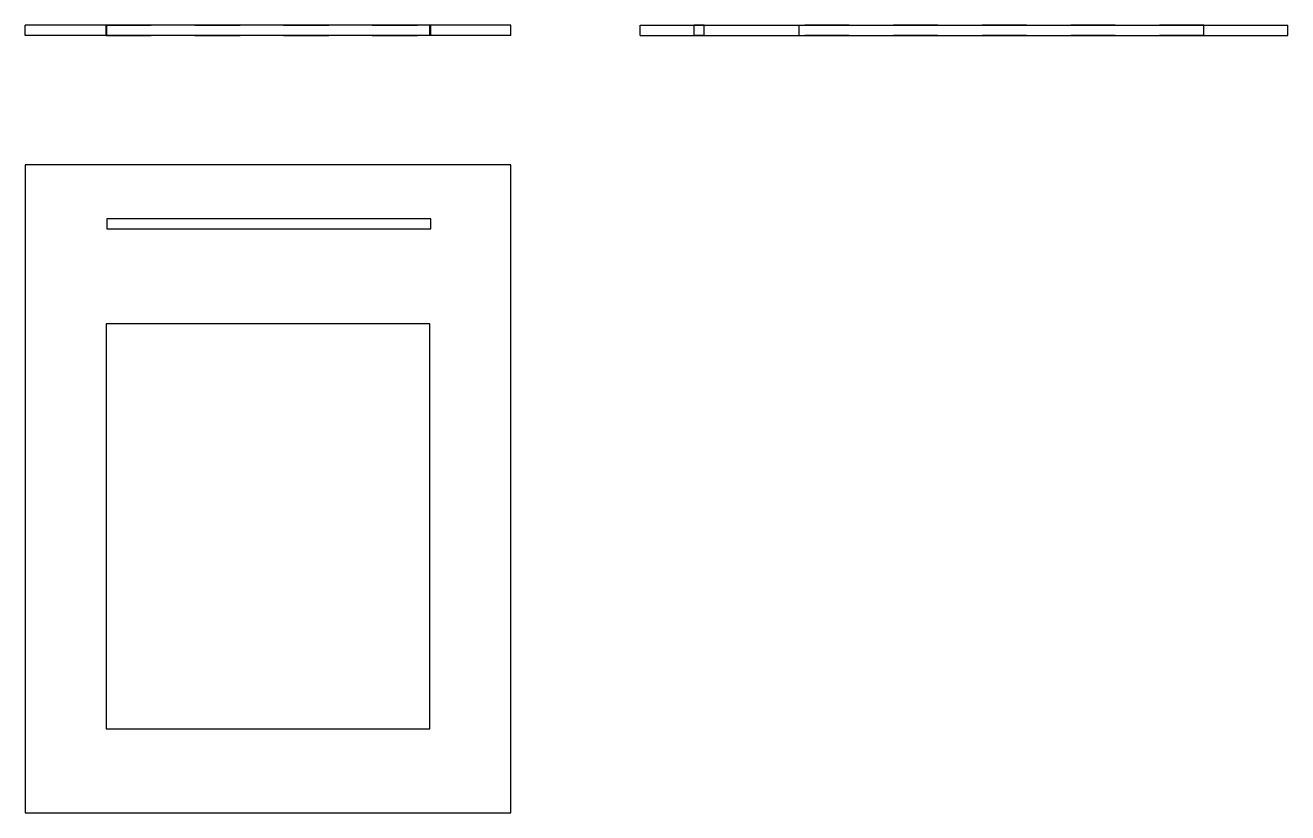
# Model space of a CAD drawing. Extents: x 0 to 2.85, y 0 to 1.77.
import ezdxf

# ---------------------------------------------------------------- set-up
doc = ezdxf.new("R2010")
doc.units = 0
doc.linetypes.add('HIDDEN', pattern=[0.072995, 0.048688, -0.024307])
for name, color, linetype in [('FRONT', 7, 'CONTINUOUS'), ('FRONT_HID', 7, 'HIDDEN'), ('LEFT', 7, 'CONTINUOUS'), ('LEFT_HID', 7, 'HIDDEN'), ('TOP', 7, 'CONTINUOUS')]:
    doc.layers.add(name, color=color, linetype=linetype)

msp = doc.modelspace()

# ---------------------------------------------------------------- linework, layer by layer
at = {"layer": 'FRONT'}
for p, q in [((1.094924, 1.77469), (0, 1.77469)), ((0, 1.751879), (0, 1.77469)), ((1.094924, 1.751879), (1.094924, 1.77469)), ((1.094924, 1.751879), (0, 1.751879))]:
    msp.add_line(p, q, dxfattribs=at)
at = {"layer": 'FRONT_HID', "linetype": 'HIDDEN'}
for p, q in [((0.182487, 1.751879), (0.182487, 1.77469)), ((0.182487, 1.77469), (0.912437, 1.77469)), ((0.912437, 1.77469), (0.182487, 1.77469)), ((0.182487, 1.751879), (0.182487, 1.77469)), ((0.184299, 1.751879), (0.184299, 1.77469)), ((0.184299, 1.77469), (0.914249, 1.77469)), ((0.914249, 1.77469), (0.184299, 1.77469)), ((0.184299, 1.751879), (0.184299, 1.77469)), ((0.912437, 1.751879), (0.912437, 1.77469)), ((0.912437, 1.751879), (0.912437, 1.77469)), ((0.914249, 1.751879), (0.914249, 1.77469)), ((0.914249, 1.751879), (0.914249, 1.77469)), ((0.182487, 1.751879), (0.912437, 1.751879)), ((0.912437, 1.751879), (0.182487, 1.751879)), ((0.184299, 1.751879), (0.914249, 1.751879)), ((0.914249, 1.751879), (0.184299, 1.751879))]:
    msp.add_line(p, q, dxfattribs=at)
at = {"layer": 'LEFT'}
for p, q in [((1.386904, 1.751879), (1.386904, 1.77469)), ((1.386904, 1.77469), (2.846803, 1.77469)), ((2.846803, 1.751879), (2.846803, 1.77469)), ((1.386904, 1.751879), (2.846803, 1.751879))]:
    msp.add_line(p, q, dxfattribs=at)
at = {"layer": 'LEFT_HID', "linetype": 'HIDDEN'}
for p, q in [((1.531175, 1.77469), (1.508364, 1.77469)), ((1.508364, 1.751879), (1.508364, 1.77469)), ((1.508364, 1.751879), (1.508364, 1.77469)), ((1.508364, 1.77469), (1.531175, 1.77469)), ((1.531175, 1.751879), (1.531175, 1.77469)), ((1.531175, 1.751879), (1.531175, 1.77469)), ((2.657663, 1.77469), (1.745226, 1.77469)), ((1.745226, 1.751879), (1.745226, 1.77469)), ((1.745226, 1.751879), (1.745226, 1.77469)), ((1.745226, 1.77469), (2.657663, 1.77469)), ((2.657663, 1.751879), (2.657663, 1.77469)), ((2.657663, 1.751879), (2.657663, 1.77469)), ((1.531175, 1.751879), (1.508364, 1.751879)), ((1.508364, 1.751879), (1.531175, 1.751879)), ((2.657663, 1.751879), (1.745226, 1.751879)), ((1.745226, 1.751879), (2.657663, 1.751879))]:
    msp.add_line(p, q, dxfattribs=at)
at = {"layer": 'TOP'}
for p, q in [((1.094924, 1.459899), (0, 1.459899)), ((0, 1.459899), (0, 0)), ((1.094924, 0), (1.094924, 1.459899)), ((0.914249, 1.338439), (0.184299, 1.338439)), ((0.184299, 1.338439), (0.184299, 1.315628)), ((0.914249, 1.315628), (0.914249, 1.338439)), ((0.184299, 1.315628), (0.914249, 1.315628)), ((0.912437, 1.101576), (0.182487, 1.101576)), ((0.182487, 1.101576), (0.182487, 0.18914)), ((0.912437, 0.18914), (0.912437, 1.101576)), ((0.182487, 0.18914), (0.912437, 0.18914)), ((0, 0), (1.094924, 0))]:
    msp.add_line(p, q, dxfattribs=at)

doc.saveas('drawing.dxf')
